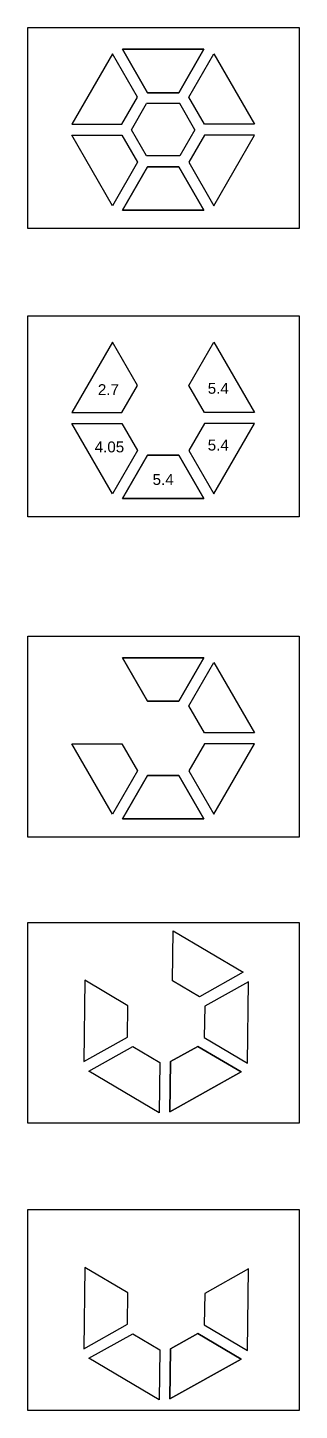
# Model space of a CAD drawing. Header units: millimetres. Extents: x -2023021 to 4454414, y -304659 to 993992.
# Drawn here: x 1904380 to 1954380, y 544082 to 798816 of the extents above; entities that cross this region are included whole.
import ezdxf

# ---------------------------------------------------------------- set-up
doc = ezdxf.new("R2010")
doc.units = ezdxf.units.MM
doc.header["$LTSCALE"] = 10
doc.header["$MEASUREMENT"] = 0
doc.styles.get("Standard").update_dxf_attribs({"font": 'arial.ttf'})

msp = doc.modelspace()

# ---------------------------------------------------------------- linework, layer by layer
for p, q in [((1921820, 794836), (1926439, 786836)), ((1936820, 794836), (1921820, 794836)), ((1932201, 786836), (1936820, 794836)), ((1923464, 780007), (1926253, 784836)), ((1932387, 784836), (1926253, 784836)), ((1926439, 786836), (1932201, 786836)), ((1935175, 780007), (1932387, 784836)), ((1921820, 765177), (1926439, 773177)), ((1926439, 773177), (1932201, 773177)), ((1932201, 773177), (1936820, 765177)), ((1936820, 765177), (1921820, 765177))]:
    msp.add_line(p, q)
for points in [[(1904380, 761816), (1904380, 798816), (1954380, 798816), (1954380, 761816)], [(1932201, 786836), (1926439, 786836), (1921820, 794836), (1936820, 794836)], [(1924614, 785997), (1919995, 793997), (1912495, 781007), (1921732, 781007)], [(1934026, 785997), (1938645, 793997), (1946145, 781007), (1936907, 781007)], [(1921732, 779007), (1924614, 774017), (1919995, 766017), (1912495, 779007)], [(1936907, 779007), (1934026, 774017), (1938645, 766017), (1946145, 779007)], [(1932201, 773177), (1926439, 773177), (1921820, 765177), (1936820, 765177)], [(1904380, 708706), (1904380, 745706), (1954380, 745706), (1954380, 708706)], [(1921732, 727897), (1924614, 732887), (1919995, 740887), (1912495, 727897)], [(1936907, 727897), (1934026, 732887), (1938645, 740887), (1946145, 727897)], [(1912495, 725897), (1921732, 725897), (1924614, 720906), (1919995, 712906)], [(1946145, 725897), (1936907, 725897), (1934026, 720906), (1938645, 712906)], [(1921820, 712067), (1926439, 720067), (1932201, 720067), (1936820, 712067)], [(1936820, 712067), (1932201, 720067), (1926439, 720067), (1921820, 712067)], [(1904380, 649698), (1904380, 686698), (1954380, 686698), (1954380, 649698)], [(1921820, 682719), (1926439, 674719), (1932201, 674719), (1936820, 682719)], [(1936820, 682719), (1932201, 674719), (1926439, 674719), (1921820, 682719)], [(1936907, 668889), (1934026, 673880), (1938645, 681880), (1946145, 668889)], [(1912495, 666889), (1921732, 666889), (1924614, 661899), (1919995, 653899)], [(1946145, 666889), (1936907, 666889), (1934026, 661899), (1938645, 653899)], [(1921820, 653060), (1926439, 661060), (1932201, 661060), (1936820, 653060)], [(1936820, 653060), (1932201, 661060), (1926439, 661060), (1921820, 653060)], [(1904380, 596989), (1904380, 633989), (1954380, 633989), (1954380, 596989)], [(1935983, 620268), (1931030, 623213), (1931146, 632449), (1944041, 624786)], [(1922747, 612848), (1922819, 618610), (1914879, 623330), (1914689, 608331)], [(1945019, 623041), (1936961, 618524), (1936888, 612762), (1944829, 608042)], [(1915667, 606586), (1923725, 611103), (1928678, 608159), (1928561, 598923)], [(1930563, 599083), (1930680, 608320), (1935707, 611138), (1943648, 606418)], [(1943648, 606418), (1935707, 611138), (1930680, 608320), (1930563, 599083)], [(1904380, 544082), (1904380, 581082), (1954380, 581082), (1954380, 544082)], [(1922747, 559941), (1922819, 565703), (1914879, 570423), (1914689, 555424)], [(1945019, 570134), (1936961, 565617), (1936888, 559855), (1944829, 555136)], [(1915667, 553680), (1923725, 558197), (1928678, 555253), (1928561, 546016)], [(1930563, 546176), (1930680, 555413), (1935707, 558231), (1943648, 553511)], [(1943648, 553511), (1935707, 558231), (1930680, 555413), (1930563, 546176)]]:
    msp.add_lwpolyline(points, close=True)
msp.add_lwpolyline([(1935175, 780007), (1932387, 775177), (1926253, 775177), (1923464, 780007)])

# ---------------------------------------------------------------- texts
at = {"char_height": 2000, "attachment_point": 1}
for s, insert in [('2.7', (1917296, 733132)), ('5.4', (1937523, 733375)), ('4.05', (1916710, 722574)), ('5.4', (1937523, 722913)), ('5.4', (1927373, 716581))]:
    msp.add_mtext_dynamic_manual_height_columns(s, width=4229.97, gutter_width=1, heights=[0], dxfattribs=dict(at, insert=insert))

doc.saveas('drawing.dxf')
